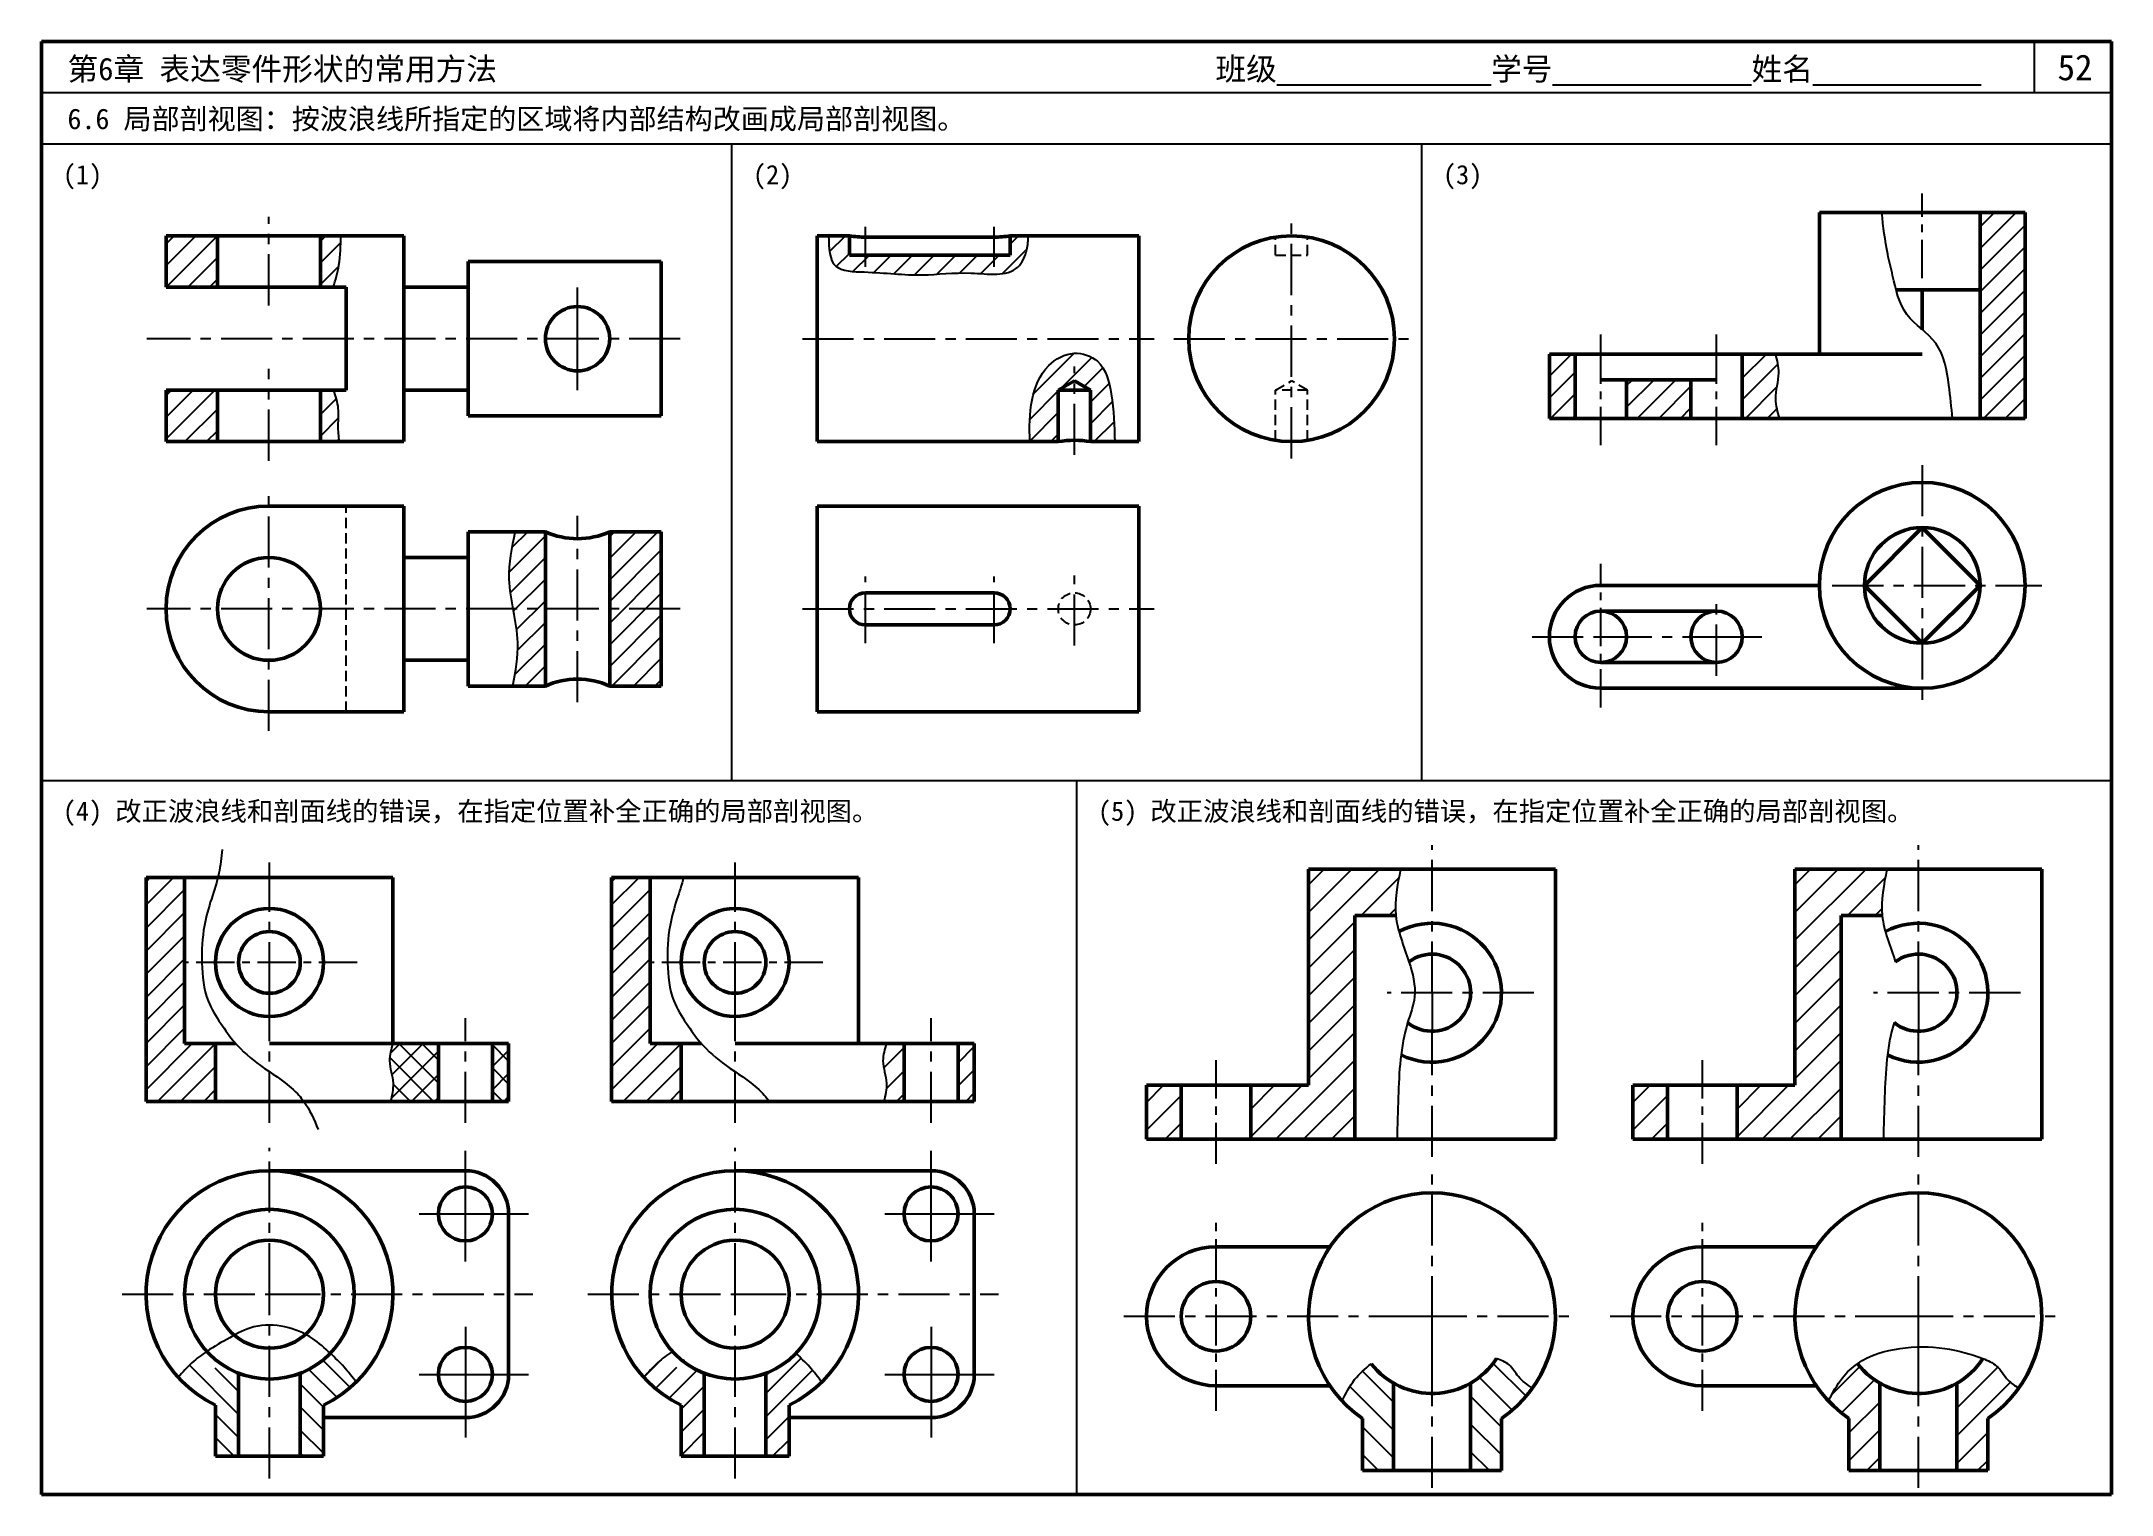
# Model space of a CAD drawing. Header units: millimetres. Extents: x 0 to 322, y 0 to 226.
import ezdxf

# ---------------------------------------------------------------- set-up
doc = ezdxf.new("R2010")
doc.units = ezdxf.units.MM
doc.header["$LTSCALE"] = 0.25
doc.linetypes.add('CENTER', pattern=[50.800000000000004, 31.75, -6.35, 6.35, -6.35])
doc.linetypes.add('HIDDEN', pattern=[9.524999999999999, 6.35, -3.175])
for name, color, linetype in [('点画线层', 7, 'CENTER'), ('答案', 1, 'Continuous'), ('细实线层', 7, 'Continuous'), ('虚线层', 7, 'HIDDEN')]:
    doc.layers.add(name, color=color, linetype=linetype)
doc.layers.add('粗实线层', color=7, linetype='Continuous', lineweight=50)
doc.styles.add('宋体', font='SimSun.ttf', dxfattribs={"height": 3.5})
pattern_1 = [(45, (0, 0), (-1.683798022700466, 1.683798022700466), [])]
pattern_2 = [(45, (0, 0), (-1.79605122421383, 1.796051224213831), [])]

msp = doc.modelspace()

# ---------------------------------------------------------------- hatches: boundary and pattern name
at = {"layer": '答案'}
h = msp.add_hatch(dxfattribs=at)
h.set_pattern_fill('ANSI31', color=256, scale=0.75)
h.set_pattern_definition(pattern_1)
h.paths.add_polyline_path([(308.5511434658189, 199.3772288258642), (301.5511434658189, 199.3772288258642), (301.5511434658189, 167.3772288258642), (308.5511434658189, 167.3772288258642)])
h = msp.add_hatch(dxfattribs=at)
h.set_pattern_fill('ANSI31', color=256, scale=0.75)
h.set_pattern_definition(pattern_1)
h.paths.add_polyline_path([(27.39001723801801, 195.7655039201219), (19.390017238018, 195.7655039201219), (19.390017238018, 187.7655039201219), (27.39001723801801, 187.7655039201219)])
edge = h.paths.add_edge_path()
edge.add_spline(control_points=[(45.39836968057671, 187.7655039201219), (45.73720635558226, 188.8997788489026), (46.51541014101529, 191.5048600234374), (46.54711882494217, 194.228027290374), (46.56502127298108, 195.7655039201219)], knot_values=[0, 0, 0, 0, 3.535205848363136, 8.119282168720707, 8.119282168720707, 8.119282168720707, 8.119282168720707], degree=3, periodic=0)
edge.add_line((46.56502127298108, 195.7655039201219), (43.390017238018, 195.7655039201219))
edge.add_line((43.390017238018, 195.7655039201219), (43.390017238018, 187.7655039201219))
edge.add_line((43.390017238018, 187.7655039201219), (45.39836968057669, 187.7655039201219))
h.paths.add_polyline_path([(27.390017238018, 171.7655039201219), (19.390017238018, 171.7655039201219), (19.390017238018, 163.7655039201219), (27.39001723801801, 163.7655039201219)])
edge = h.paths.add_edge_path()
edge.add_spline(control_points=[(46.2733586344707, 163.7655039201219), (46.19477099192386, 164.6039494892159), (46.0349615101119, 166.3089446714368), (46.31261562474793, 169.0352726153034), (45.71556781855472, 170.8182486529161), (45.39836968057671, 171.7655039201219)], knot_values=[0, 0, 0, 0, 2.526071417787373, 5.136814786828967, 8.09598547543468, 8.09598547543468, 8.09598547543468, 8.09598547543468], degree=3, periodic=0)
edge.add_line((45.39836968057671, 171.7655039201219), (43.390017238018, 171.7655039201219))
edge.add_line((43.390017238018, 171.7655039201219), (43.390017238018, 163.7655039201219))
edge.add_line((43.390017238018, 163.7655039201219), (46.2733586344707, 163.7655039201219))
h = msp.add_hatch(dxfattribs=at)
h.set_pattern_fill('ANSI31', color=256, scale=0.75)
h.set_pattern_definition(pattern_1)
edge = h.paths.add_edge_path()
edge.add_line((125.6720012898972, 195.7655039201219), (122.4397183809197, 195.7655039201219))
edge.add_spline(control_points=[(122.4397183809197, 195.7655039201219), (122.4876926379946, 193.8621113308393), (122.5801607356955, 190.1934126861935), (129.9132436448782, 190.210348255708), (136.5160792016141, 189.3166953049554), (144.2095569229217, 190.4205566922687), (151.4139131448563, 189.1049521374023), (153.3981888172254, 193.3344742517605), (153.4810803728627, 195.0599339316022), (153.5149761483726, 195.7655039201219)], knot_values=[0, 0, 0, 0, 4.851845927064078, 9.351702153763178, 18.40548882428798, 26.00944981389416, 33.31959379709531, 36.405479488765, 38.54032637521767, 38.54032637521767, 38.54032637521767, 38.54032637521767], degree=3, periodic=0)
edge.add_line((153.5149761483726, 195.7655039201219), (150.6720012898972, 195.7655039201219))
edge.add_line((150.6720012898972, 195.7655039201219), (150.6720012898973, 192.7655039201219))
edge.add_line((150.6720012898973, 192.7655039201219), (125.6720012898972, 192.7655039201219))
edge.add_line((125.6720012898972, 192.7655039201219), (125.6720012898972, 195.7655039201219))
h = msp.add_hatch(dxfattribs=at)
h.set_pattern_fill('ANSI31', color=256, scale=0.75)
h.set_pattern_definition(pattern_1)
edge = h.paths.add_edge_path()
edge.add_line((158.1720012898975, 171.7655039201219), (160.6720012898973, 173.2088795930958))
edge.add_line((160.6720012898973, 173.2088795930958), (163.1720012898975, 171.7655039201219))
edge.add_line((163.1720012898975, 171.7655039201219), (163.1720012898975, 163.7655039201219))
edge.add_line((163.1720012898975, 163.7655039201219), (166.9657093497087, 163.7655039201219))
edge.add_spline(control_points=[(166.9657093497087, 163.7655039201219), (166.8860087036563, 166.1886859694558), (166.7470832396189, 170.4125123413193), (165.2836805375985, 176.4103222976186), (160.3615990704503, 178.0988502010943), (155.8474964495425, 175.5820173854355), (153.6050804232902, 170.0916575087122), (153.6942876259599, 165.9408567693106), (153.741039362475, 163.7655039201219)], knot_values=[0, 0, 0, 0, 7.42467211050753, 12.94187775591233, 16.76627123433031, 21.16362206317704, 27.07401383919872, 33.58250624413147, 33.58250624413147, 33.58250624413147, 33.58250624413147], degree=3, periodic=0)
edge.add_line((153.741039362475, 163.7655039201219), (158.1720012898975, 163.7655039201219))
edge.add_line((158.1720012898975, 163.7655039201219), (158.1720012898975, 171.7655039201219))
h = msp.add_hatch(dxfattribs=at)
h.set_pattern_fill('ANSI31', color=256, scale=0.75)
h.set_pattern_definition(pattern_1)
h.paths.add_polyline_path([(238.5511434658189, 177.3772288258642), (234.5511434658189, 177.3772288258642), (234.5511434658189, 167.3772288258642), (238.5511434658189, 167.3772288258642)])
h.paths.add_polyline_path([(256.5511434658189, 173.3772288258642), (246.5511434658189, 173.3772288258642), (246.5511434658189, 167.3772288258642), (256.5511434658189, 167.3772288258642)])
edge = h.paths.add_edge_path()
edge.add_spline(control_points=[(270.3269097830747, 167.3772288258642), (270.0288220318906, 168.3712222040403), (269.3307699497472, 170.698923173021), (270.5060274871695, 174.0796044535429), (269.9464238136081, 176.4019382627021), (269.7114118701128, 177.3772288258642)], knot_values=[0, 0, 0, 0, 3.055864729545282, 7.156123419141025, 10.12480584145311, 10.12480584145311, 10.12480584145311, 10.12480584145311], degree=3, periodic=0)
edge.add_line((269.7114118701128, 177.3772288258642), (264.5511434658189, 177.3772288258642))
edge.add_line((264.5511434658189, 177.3772288258642), (264.5511434658189, 167.3772288258642))
edge.add_line((264.5511434658189, 167.3772288258642), (270.3269097830747, 167.3772288258642))
h = msp.add_hatch(dxfattribs=at)
h.set_pattern_fill('ANSI31', color=256, scale=0.75)
h.set_pattern_definition(pattern_1)
edge = h.paths.add_edge_path()
edge.add_line((78.39001723801795, 149.7454572609124), (73.70939764460958, 149.7454572609124))
edge.add_spline(control_points=[(73.70939764460957, 149.7454572609124), (73.21044255007583, 147.2933957617432), (72.39587804675962, 143.2903055457028), (73.09189940931546, 139.2942016059069), (73.37547813915471, 137.7454572609124)], knot_values=[12.08425178285563, 12.08425178285563, 12.08425178285563, 12.08425178285563, 19.49640014220214, 24.18488571360842, 24.18488571360842, 24.18488571360842, 24.18488571360842], degree=3, periodic=0)
edge.add_line((73.37547813915471, 137.7454572609124), (78.39001723801795, 137.7454572609124))
edge.add_line((78.39001723801795, 137.7454572609124), (78.39001723801795, 149.7454572609124))
edge = h.paths.add_edge_path()
edge.add_line((78.39001723801795, 137.7454572609124), (73.37547813915471, 137.7454572609124))
edge.add_spline(control_points=[(73.37547813915471, 137.7454572609124), (73.69287740758435, 136.0120045355812), (74.46388070523534, 132.0190027345079), (73.74440502335845, 128.0122541822015), (73.33736544018268, 125.7454572609124)], knot_values=[0, 0, 0, 0, 5.247649889859017, 12.08425178285563, 12.08425178285563, 12.08425178285563, 12.08425178285563], degree=3, periodic=0)
edge.add_line((73.33736544018268, 125.7454572609124), (78.39001723801795, 125.7454572609124))
edge.add_line((78.39001723801795, 125.7454572609124), (78.39001723801795, 137.7454572609124))
h.paths.add_polyline_path([(96.390017238018, 149.7454572609124), (88.39001723801793, 149.7454572609124), (88.39001723801796, 137.7454572609124), (96.390017238018, 137.7454572609124)])
h.paths.add_polyline_path([(96.390017238018, 137.7454572609124), (88.39001723801796, 137.7454572609124), (88.39001723801799, 125.7454572609124), (96.390017238018, 125.7454572609124)])
h = msp.add_hatch(dxfattribs=at)
h.set_pattern_fill('ANSI31', color=256, scale=0.8)
h.set_pattern_definition(pattern_2)
edge = h.paths.add_edge_path()
edge.add_line((134.1757972313813, 70.15631712545485), (131.4213531834071, 70.15631712545485))
edge.add_spline(control_points=[(131.4213531834071, 70.15631712545485), (131.1573114721266, 69.2635916379599), (130.5500268518196, 67.21036127491338), (131.7684298113957, 64.20080778811149), (131.2692381094355, 62.09257613569729), (131.0475486531259, 61.15631712545485)], knot_values=[0, 0, 0, 0, 2.731669791802672, 6.282723454087478, 9.119569526712128, 9.119569526712128, 9.119569526712128, 9.119569526712128], degree=3, periodic=0)
edge.add_line((131.0475486531259, 61.15631712545485), (134.1757972313813, 61.15631712545485))
edge.add_line((134.1757972313813, 61.15631712545485), (134.1757972313813, 70.15631712545485))
h.paths.add_polyline_path([(145.0957972313813, 70.15631712545485), (142.5757972313813, 70.15631712545485), (142.5757972313813, 61.15631712545485), (145.0957972313813, 61.15631712545485)])
h = msp.add_hatch(dxfattribs=at)
h.set_pattern_fill('ANSI31', color=256, scale=0.8)
h.set_pattern_definition(pattern_2)
edge = h.paths.add_edge_path()
edge.add_arc((107.8957972313813, 31.16842226474803), 13.2, 222.3655227018566, 248.67631373650198, ccw=False)
edge.add_spline(control_points=[(98.14283251683769, 22.27349790998963), (97.33714680687838, 21.73230960056518), (95.7258326178129, 20.5155001065104), (94.3943981963834, 19.00982683272338), (93.70736051860307, 18.23287961484396)], knot_values=[22.81974655820273, 22.81974655820294, 22.81974655820294, 22.81974655820294, 25.24666627541352, 27.83417979577893, 27.83417979577893, 27.83417979577893, 27.83417979577893], degree=3, periodic=0)
edge.add_arc((107.8957972313813, 31.16842226474804), 19.19999999999999, 222.355308697208, 244.05552022763)
edge.add_line((99.49579723138126, 13.90342878082226), (99.49579723138126, 5.96842226474805))
edge.add_line((99.49579723138126, 5.968422264748051), (103.0957972313813, 5.968422264748051))
edge.add_line((103.0957972313813, 5.968422264748051), (103.0957972313813, 18.87208134559653))
edge = h.paths.add_edge_path()
edge.add_spline(control_points=[(121.3777048684227, 17.4980833345575), (120.7701918865555, 18.2946191761501), (119.5513442514934, 19.89270161347232), (118.101428684705, 21.28157618212535), (117.3643869066444, 21.97136786882861)], knot_values=[0, 0, 0, 0, 2.499822010577739, 5.015369607911606, 5.015369607911606, 5.015369607911606, 5.01536960791161], degree=3, periodic=0)
edge.add_arc((107.8957972313813, 31.16842226474804), 13.2, 291.32368626349785, 315.83344180899326, ccw=False)
edge.add_line((112.6957972313812, 18.87208134559652), (112.6957972313812, 5.96842226474805))
edge.add_line((112.6957972313812, 5.96842226474805), (116.2957972313812, 5.968422264748051))
edge.add_line((116.2957972313813, 5.968422264748051), (116.2957972313813, 13.90342878082225))
edge.add_arc((107.8957972313813, 31.16842226474804), 19.2, 295.94447977237, 314.6023848529876)
h = msp.add_hatch(dxfattribs=at)
h.set_pattern_fill('ANSI31', color=256, scale=0.96, style=0)
h.set_pattern_definition([(45, (0, 0), (-2.155261469056597, 2.155261469056597), [])])
edge = h.paths.add_edge_path()
edge.add_arc((291.9493472781056, 27.73010825184851), 12, 217.8841731326036, 240, ccw=False)
edge.add_spline(control_points=[(282.4783024063889, 20.36130176518269), (281.5595827202922, 19.58300634593294), (279.6535819616598, 17.9683335768832), (278.5473202727288, 15.72588257455555), (277.9742925749136, 14.56432509843181)], knot_values=[0, 0, 0, 0, 2.976852997981804, 6.175859904120635, 6.175859904120635, 6.175859904120635, 6.175859904120635], degree=3, periodic=0)
edge.add_arc((291.9493472781056, 27.7301082518485), 19.19999999999999, 223.2920899406122, 235.7711336721874)
edge.add_line((281.1493472781056, 11.85560038546097), (281.1493472781056, 3.730108251848515))
edge.add_line((281.1493472781056, 3.730108251848514), (285.9493472781056, 3.730108251848514))
edge.add_line((285.9493472781056, 3.730108251848514), (285.9493472781056, 17.33780340643525))
edge = h.paths.add_edge_path()
edge.add_spline(control_points=[(307.5631802129158, 16.55655818556085), (306.7800920822877, 17.09248410263252), (305.3512958606572, 18.07031647607398), (304.1499180187849, 20.35058319680919), (302.6951373078801, 20.89483184666655), (301.9900392276021, 21.15861639875185)], knot_values=[0, 0, 0, 0, 2.348797682755729, 4.285537123138753, 6.107096281140354, 6.107096281140354, 6.107096281140354, 6.107096281140354], degree=3, periodic=0)
edge.add_arc((291.9493472781056, 27.73010825184851), 12, 300, 326.7958163629424, ccw=False)
edge.add_line((297.9493472781056, 17.33780340643525), (297.9493472781056, 3.730108251848515))
edge.add_line((297.9493472781056, 3.730108251848518), (302.7493472781056, 3.730108251848518))
edge.add_line((302.7493472781056, 3.730108251848518), (302.7493472781056, 11.85560038546098))
edge.add_arc((291.9493472781056, 27.7301082518485), 19.19999999999999, 304.2288663278126, 324.4117836561711)
at = {"layer": '细实线层'}
h = msp.add_hatch(dxfattribs=at)
h.set_pattern_fill('ANSI31', color=256, scale=0.96, style=0)
h.set_pattern_definition([(45, (-53.82850128230431, -13.85950420270081), (-2.155261469056597, 2.155261469056596), [])])
edge = h.paths.add_edge_path()
edge.add_line((204.2990603945151, 90.05524542684223), (210.6741743303409, 90.05524542684223))
edge.add_spline(control_points=[(210.6741743303405, 90.0552454268465), (210.4409410543682, 92.40009962890322), (210.9207079582633, 94.82767252787268), (211.4004748621584, 97.2552454268422)], knot_values=[0, 3.670841408620618e-12, 3.670841408620618e-12, 3.670841408620618e-12, 6.030450074328699, 6.030450074328699, 6.030450074328699, 6.030450074328699], degree=3, periodic=0)
edge.add_line((211.4004748621584, 97.25524542684222), (197.0990603945151, 97.25524542684222))
edge.add_line((197.0990603945151, 97.25524542684222), (197.0990603945151, 78.05524542684223))
edge.add_line((197.0990603945151, 78.05524542684223), (204.2990603945151, 78.05524542684223))
edge.add_line((204.2990603945151, 78.05524542684223), (204.2990603945151, 90.05524542684223))
h.paths.add_polyline_path([(204.2990603945151, 78.05524542684223), (197.0990603945151, 78.05524542684223), (197.0990603945151, 63.6552454268422), (188.0990603945151, 63.6552454268422), (188.0990603945151, 55.25524542684222), (204.2990603945151, 55.25524542684222)])
h.paths.add_polyline_path([(177.2990603945151, 63.6552454268422), (171.8990603945151, 63.6552454268422), (171.8990603945151, 55.25524542684224), (177.2990603945151, 55.25524542684222)])
h = msp.add_hatch(dxfattribs=at)
h.set_pattern_fill('ANSI31', color=256, scale=0.96, style=0)
h.set_pattern_definition([(45, (21.82178560128619, -13.85950420270081), (-2.155261469056597, 2.155261469056596), [])])
edge = h.paths.add_edge_path()
edge.add_line((279.9493472781056, 90.05524542684223), (286.3244612139314, 90.05524542684223))
edge.add_spline(control_points=[(286.324461213931, 90.0552454268465), (286.0912279379587, 92.40009962890322), (286.5709948418538, 94.82767252787268), (287.0507617457489, 97.2552454268422)], knot_values=[0, 3.670841408620618e-12, 3.670841408620618e-12, 3.670841408620618e-12, 6.030450074328699, 6.030450074328699, 6.030450074328699, 6.030450074328699], degree=3, periodic=0)
edge.add_line((287.0507617457489, 97.25524542684222), (272.7493472781056, 97.25524542684222))
edge.add_line((272.7493472781056, 97.25524542684222), (272.7493472781056, 78.05524542684223))
edge.add_line((272.7493472781056, 78.05524542684223), (279.9493472781056, 78.05524542684223))
edge.add_line((279.9493472781056, 78.05524542684223), (279.9493472781056, 90.05524542684223))
h.paths.add_polyline_path([(279.9493472781056, 78.05524542684223), (272.7493472781056, 78.05524542684223), (272.7493472781056, 63.6552454268422), (263.7493472781056, 63.6552454268422), (263.7493472781056, 55.25524542684222), (279.9493472781056, 55.25524542684222)])
h.paths.add_polyline_path([(252.9493472781056, 63.6552454268422), (247.5493472781056, 63.6552454268422), (247.5493472781056, 55.25524542684224), (252.9493472781056, 55.25524542684222)])
h = msp.add_hatch(dxfattribs=at)
h.set_pattern_fill('ANSI31', color=256, scale=0.8, style=0)
h.set_pattern_definition([(45, (3.602962047643928, 0), (-1.79605122421383, 1.796051224213831), [])])
h.paths.add_polyline_path([(22.27216202355583, 95.95631712545482), (16.27216202355583, 95.95631712545482), (16.27216202355583, 61.15631712545483), (27.07216202355582, 61.15631712545483), (27.07216202355582, 70.15631712545482), (22.27216202355583, 70.15631712545482)])
h = msp.add_hatch(dxfattribs=at)
h.set_pattern_fill('ANSI31', color=256, scale=0.8, style=0)
h.set_pattern_definition([(45, (76.02659725546937, 0), (-1.79605122421383, 1.796051224213831), [])])
h.paths.add_polyline_path([(94.69579723138128, 95.95631712545482), (88.69579723138128, 95.95631712545482), (88.69579723138126, 61.15631712545483), (99.49579723138126, 61.15631712545483), (99.49579723138126, 70.15631712545482), (94.69579723138126, 70.15631712545482)])
h = msp.add_hatch(dxfattribs=at)
h.set_pattern_fill('ANSI37', color=256, scale=0.8, style=0)
h.set_pattern_definition([(45, (0, 0), (-1.79605122421383, 1.796051224213831), []), (135, (0, 0), (-1.796051224213831, -1.79605122421383), [])])
edge = h.paths.add_edge_path()
edge.add_line((61.75216202355583, 70.15631712545482), (54.67216202355583, 70.15631712545482))
edge.add_spline(control_points=[(54.67216202355582, 70.15631712545482), (54.40812031227537, 69.26359163795988), (53.80083569196831, 67.21036127491334), (55.01923865154446, 64.20080778811149), (54.52004694958428, 62.09257613569726), (54.29835749327464, 61.15631712545483)], knot_values=[0, 0, 0, 0, 2.276391493168904, 5.235602878406246, 7.599641272260111, 7.599641272260111, 7.599641272260111, 7.599641272260111], degree=3, periodic=0)
edge.add_line((54.29835749327464, 61.15631712545483), (61.75216202355582, 61.15631712545483))
edge.add_line((61.75216202355583, 61.15631712545483), (61.75216202355583, 70.15631712545482))
h.paths.add_polyline_path([(72.67216202355583, 70.15631712545482), (70.15216202355582, 70.15631712545482), (70.15216202355582, 61.15631712545483), (72.67216202355583, 61.15631712545483)])
h = msp.add_hatch(dxfattribs=at)
h.set_pattern_fill('ANSI31', color=256, scale=0.8, angle=90, style=0)
h.set_pattern_definition([(135, (3.602962047643928, 0), (-1.796051224213831, -1.79605122421383), [])])
edge = h.paths.add_edge_path()
edge.add_arc((35.47216202355583, 31.16842226474803), 13.2, 222.3655227018566, 248.67631373650198, ccw=False)
edge.add_spline(control_points=[(25.71919730901224, 22.27349790998963), (24.91351159905294, 21.73230960056518), (23.30219740998745, 20.5155001065104), (21.97076298855796, 19.00982683272338), (21.28372531077762, 18.23287961484396)], knot_values=[22.81974655820273, 22.81974655820294, 22.81974655820294, 22.81974655820294, 25.24666627541352, 27.83417979577893, 27.83417979577893, 27.83417979577893, 27.83417979577893], degree=3, periodic=0)
edge.add_arc((35.47216202355582, 31.16842226474804), 19.19999999999999, 222.355308697208, 244.05552022763)
edge.add_line((27.07216202355582, 13.90342878082226), (27.07216202355582, 5.96842226474805))
edge.add_line((27.07216202355582, 5.968422264748051), (30.67216202355582, 5.968422264748051))
edge.add_line((30.67216202355582, 5.968422264748051), (30.67216202355582, 18.87208134559653))
edge = h.paths.add_edge_path()
edge.add_spline(control_points=[(48.95406966059728, 17.4980833345575), (48.34655667873002, 18.2946191761501), (47.12770904366796, 19.89270161347232), (45.67779347687952, 21.28157618212535), (44.94075169881892, 21.97136786882861)], knot_values=[0, 0, 0, 0, 2.499822010577739, 5.015369607911606, 5.015369607911606, 5.015369607911606, 5.01536960791161], degree=3, periodic=0)
edge.add_arc((35.47216202355582, 31.16842226474804), 13.2, 291.32368626349785, 315.83344180899326, ccw=False)
edge.add_line((40.27216202355581, 18.87208134559652), (40.27216202355581, 5.96842226474805))
edge.add_line((40.27216202355581, 5.96842226474805), (43.87216202355582, 5.968422264748051))
edge.add_line((43.87216202355582, 5.968422264748051), (43.87216202355582, 13.90342878082225))
edge.add_arc((35.47216202355583, 31.16842226474804), 19.2, 295.94447977237, 314.6023848529876)
h = msp.add_hatch(dxfattribs=at)
h.set_pattern_fill('ANSI31', color=256, scale=0.96, angle=90, style=0)
h.set_pattern_definition([(135, (-53.82850128230431, -10.33107218357367), (-2.155261469056597, -2.155261469056596), [])])
edge = h.paths.add_edge_path()
edge.add_arc((216.2990603945151, 27.73010825184851), 12, 217.8841731326036, 240, ccw=False)
edge.add_spline(control_points=[(206.8280155227984, 20.36130176518269), (205.9092958367017, 19.58300634593294), (204.0032950780693, 17.9683335768832), (202.8970333891383, 15.72588257455555), (202.3240056913231, 14.56432509843181)], knot_values=[0, 0, 0, 0, 2.976852997981804, 6.175859904120635, 6.175859904120635, 6.175859904120635, 6.175859904120635], degree=3, periodic=0)
edge.add_arc((216.2990603945151, 27.7301082518485), 19.19999999999999, 223.2920899406122, 235.7711336721874)
edge.add_line((205.4990603945151, 11.85560038546097), (205.4990603945151, 3.730108251848515))
edge.add_line((205.4990603945151, 3.730108251848514), (210.2990603945151, 3.730108251848514))
edge.add_line((210.2990603945151, 3.730108251848514), (210.2990603945151, 17.33780340643525))
edge = h.paths.add_edge_path()
edge.add_spline(control_points=[(231.9128933293253, 16.55655818556085), (231.1298051986972, 17.09248410263252), (229.7010089770667, 18.07031647607398), (228.4996311351944, 20.35058319680919), (227.0448504242896, 20.89483184666655), (226.3397523440116, 21.15861639875185)], knot_values=[0, 0, 0, 0, 2.348797682755729, 4.285537123138753, 6.107096281140354, 6.107096281140354, 6.107096281140354, 6.107096281140354], degree=3, periodic=0)
edge.add_arc((216.2990603945151, 27.73010825184851), 12, 300, 326.7958163629424, ccw=False)
edge.add_line((222.2990603945151, 17.33780340643525), (222.2990603945151, 3.730108251848515))
edge.add_line((222.2990603945151, 3.730108251848518), (227.0990603945151, 3.730108251848518))
edge.add_line((227.0990603945151, 3.730108251848518), (227.0990603945151, 11.85560038546098))
edge.add_arc((216.2990603945151, 27.7301082518485), 19.19999999999999, 304.2288663278126, 324.4117836561711)

# ---------------------------------------------------------------- linework, layer by layer
at = {"lineweight": 50}
for p, q in [((322, 226), (0, 226)), ((0, 226), (0, 0)), ((322, 0), (322, 226)), ((0, 0), (322, 0))]:
    msp.add_line(p, q, dxfattribs=at)
for p, q in [((310, 218), (310, 226)), ((322, 218), (0, 218)), ((322, 210), (0, 210)), ((107.3333333333333, 210), (107.3333333333333, 111)), ((214.6666666666667, 210), (214.6666666666667, 111)), ((322, 111), (0, 111))]:
    msp.add_line(p, q)
at = {"layer": '点画线层', "ltscale": 0.75}
for p, q in [((292.5511434658189, 189.1716370385482), (292.5511434658189, 202.3397268303094)), ((242.5511434658189, 163.2012375497603), (242.5511434658189, 177.8324482522363)), ((260.5511434658189, 163.2012375497603), (260.5511434658189, 177.8324482522363)), ((242.5511434658189, 122.4167367793532), (242.5511434658189, 144.7293331936899)), ((49.09794121965153, 82.75631712545486), (21.99027749607978, 82.75631712545486)), ((121.521576427477, 82.75631712545486), (94.41391270390523, 82.75631712545486))]:
    msp.add_line(p, q, dxfattribs=at)
at = {"layer": '点画线层'}
for p, q in [((35.390017238018, 184.9532570431484), (35.390017238018, 198.7067102089194)), ((128.1720012898973, 190.9322248476871), (128.1720012898973, 197.1436385534662)), ((148.1720012898973, 190.9322248476871), (148.1720012898973, 197.1436385534662)), ((194.4502332971433, 161.1579509966392), (194.4502332971433, 198.3131862622957)), ((83.390017238018, 179.7655039201219), (83.390017238018, 187.741119128221)), ((242.5511434658189, 177.8324482522363), (242.5511434658189, 180.3929105107073)), ((260.5511434658189, 177.8324482522363), (260.5511434658189, 180.3929105107073)), ((99.37966336852571, 179.7655039201219), (16.41634261766843, 179.7655039201219)), ((83.390017238018, 171.7573756561549), (83.390017238018, 179.7655039201219)), ((118.3939993202775, 179.7655039201219), (173.1018090816551, 179.7655039201219)), ((176.1411316731035, 179.7655039201219), (213.1493566870026, 179.7655039201219)), ((35.390017238018, 160.7917845754566), (35.390017238018, 175.1028105837335)), ((160.6720012898973, 161.6821125013864), (160.6720012898973, 175.4601574487511)), ((292.5511434658189, 160.0921051491874), (292.5511434658189, 122.5996268267205)), ((35.390017238018, 118.787994444181), (35.390017238018, 156.7029200776437)), ((83.390017238018, 123.248573993043), (83.390017238018, 152.2423405287818)), ((128.1720012898973, 132.3983698816356), (128.1720012898973, 142.7589643767352)), ((148.1720012898973, 132.3983698816356), (148.1720012898973, 142.7589643767352)), ((160.6720012898973, 132.0411078557871), (160.6720012898973, 142.9375951237527)), ((260.5511434658189, 127.3547701853755), (260.5511434658189, 139.6084097403001)), ((278.5617599040628, 141.4068293370764), (311.14404350605, 141.4068293370764)), ((99.37966336852571, 137.7454572609124), (16.41634261766842, 137.7454572609124)), ((118.3939993202775, 137.7454572609124), (173.1018090816551, 137.7454572609124)), ((231.88489308033, 133.4068293370764), (242.5511434658189, 133.4068293370764)), ((242.5511434658189, 133.4068293370764), (260.5511434658189, 133.4068293370764)), ((260.5511434658189, 133.4068293370764), (267.5789675270026, 133.4068293370764)), ((216.2990603945151, 78.05524542684225), (216.2990603945151, 101.0059231043916)), ((291.9493472781056, 78.05524542684225), (291.9493472781056, 101.0059231043916)), ((35.47216202355582, 77.95631712545485), (35.47216202355582, 98.2986728988815)), ((107.8957972313813, 77.95631712545485), (107.8957972313813, 98.2986728988815)), ((35.47216202355582, 74.35631712545485), (35.47216202355582, 77.95631712545485)), ((107.8957972313813, 74.35631712545485), (107.8957972313813, 77.95631712545485)), ((232.1565793687568, 78.05524542684223), (209.3230950829106, 78.05524542684225)), ((216.2990603945151, 78.05524542684225), (216.2990603945151, 72.05524542684223)), ((307.8068662523473, 78.05524542684223), (284.9733819665012, 78.05524542684225)), ((291.9493472781056, 78.05524542684225), (291.9493472781056, 72.05524542684223)), ((35.47216202355582, 57.8127829288463), (35.47216202355582, 74.35631712545485)), ((65.95216202355581, 57.81278292884632), (65.95216202355581, 74.10939091421783)), ((107.8957972313813, 57.8127829288463), (107.8957972313813, 74.35631712545485)), ((138.3757972313813, 57.81278292884632), (138.3757972313813, 74.10939091421783)), ((216.2990603945151, 52.50608812766274), (216.2990603945151, 72.05524542684223)), ((291.9493472781056, 52.50608812766274), (291.9493472781056, 72.05524542684223)), ((35.47216202355582, 31.16842226474805), (35.47216202355582, 53.9107780381747)), ((107.8957972313813, 31.16842226474805), (107.8957972313813, 53.9107780381747)), ((216.2990603945151, 26.01867653988182), (216.2990603945152, 49.79934507599404)), ((291.9493472781056, 26.01867653988182), (291.9493472781056, 49.79934507599404)), ((12.57151279188408, 31.16842226474805), (35.47216202355582, 31.16842226474805)), ((35.47216202355582, 2.49612858928481), (35.47216202355582, 31.16842226474805)), ((35.47216202355582, 31.16842226474805), (76.43533151944045, 31.16842226474805)), ((84.99514799970953, 31.16842226474805), (107.8957972313813, 31.16842226474805)), ((107.8957972313813, 2.49612858928481), (107.8957972313813, 31.16842226474805)), ((107.8957972313813, 31.16842226474805), (148.8589667272659, 31.16842226474805)), ((168.3739841640351, 27.73010825184852), (213.7736899832038, 27.73010825184852)), ((213.7736899832038, 27.73010825184852), (239.0753350688712, 27.73010825184852)), ((216.2990603945151, 20.60519084392712), (216.2990603945151, 26.01867653988182)), ((244.0242710476255, 27.73010825184852), (289.4239768667942, 27.73010825184852)), ((289.4239768667942, 27.73010825184852), (314.7256219524617, 27.73010825184852)), ((291.9493472781056, 20.60519084392712), (291.9493472781056, 26.01867653988182)), ((216.2990603945151, 1.052806928327811), (216.2990603945151, 20.60519084392712)), ((291.9493472781056, 1.052806928327811), (291.9493472781056, 20.60519084392712))]:
    msp.add_line(p, q, dxfattribs=at)
at = {"layer": '点画线层', "ltscale": 0.8}
for p, q in [((182.6990603945151, 51.46244278025032), (182.6990603945151, 67.55235439913011)), ((258.3493472781056, 51.46244278025032), (258.3493472781056, 67.55235439913011)), ((182.6990603945151, 13.03299927956064), (182.6990603945151, 42.4272172241364)), ((258.3493472781056, 13.03299927956064), (258.3493472781056, 42.4272172241364))]:
    msp.add_line(p, q, dxfattribs=at)
at = {"layer": '答案', "lineweight": 50}
for p, q in [((301.5511434658189, 167.3772288258642), (301.5511434658189, 199.3772288258642)), ((27.39001723801801, 187.7655039201219), (27.39001723801801, 195.7655039201219)), ((43.39001723801801, 187.7655039201219), (43.390017238018, 195.7655039201219)), ((125.6720012898972, 195.7655039201219), (125.6720012898972, 192.7655039201219)), ((150.6720012898973, 192.7655039201219), (150.6720012898972, 195.7655039201219)), ((125.6720012898972, 192.7655039201219), (150.6720012898973, 192.7655039201219)), ((301.5511434658189, 187.3772288258642), (288.4852218045382, 187.3772288258642)), ((292.5511434658189, 187.3772288258642), (292.5511434658189, 181.1669450985278)), ((238.5511434658189, 167.3772288258642), (238.5511434658189, 177.3772288258642)), ((264.5511434658189, 167.3772288258642), (264.5511434658189, 177.3772288258642)), ((27.39001723801801, 163.7655039201219), (27.390017238018, 171.7655039201219)), ((43.390017238018, 163.7655039201219), (43.390017238018, 171.7655039201219)), ((158.1720012898975, 171.7655039201219), (160.6720012898973, 173.2088795930958)), ((158.1720012898975, 163.7655039201219), (158.1720012898975, 171.7655039201219)), ((158.1720012898975, 171.7655039201219), (163.1720012898975, 171.7655039201219)), ((160.6720012898973, 173.2088795930958), (163.1720012898975, 171.7655039201219)), ((163.1720012898975, 171.7655039201219), (163.1720012898975, 163.7655039201219)), ((242.5511434658189, 173.3772288258642), (260.5511434658189, 173.3772288258642)), ((246.5511434658189, 167.3772288258642), (246.5511434658189, 173.3772288258642)), ((256.5511434658189, 167.3772288258642), (256.5511434658189, 173.3772288258642)), ((78.39001723801795, 125.7454572609124), (78.39001723801795, 149.7454572609124)), ((88.39001723801799, 125.7454572609124), (88.39001723801793, 149.7454572609124)), ((127.0957972313813, 70.15631712545485), (107.8957972313813, 70.15631712545485))]:
    msp.add_line(p, q, dxfattribs=at)
at = {"layer": '答案'}
for points, knots in [([(99.87607102484306, 95.95631712545492), (99.59293053652306, 94.83216134639112), (98.74790386871456, 92.3871695900617), (97.49624186271815, 88.010451564733), (97.24382835381132, 82.65185730885524), (97.78787002395973, 77.25258254957673), (100.231963645661, 73.36167399263726), (102.7155285916405, 69.7857571220427), (106.6213339282754, 66.39945622172448), (110.7528329634559, 64.0273386651304), (112.743708233971, 61.83065123073852), (113.2289112988538, 61.15631712545483)], [4.429574637445232, 4.429574637445232, 4.429574637445232, 4.429574637445232, 7.917123249318497, 12.15832129870358, 18.03219869020146, 23.97402448297522, 27.99757662961728, 31.63259760358104, 37.02973768048989, 43.32437077877027, 45.82133477920313, 45.82133477920318, 45.82133477920318, 45.82133477920318]), ([(98.1428325168378, 22.2734979099897), (97.33714680687844, 21.73230960056524), (95.72583261781291, 20.51550010651043), (94.39439819638339, 19.00982683272338), (93.70736051860307, 18.23287961484396)], [27.38369586984328, 27.38369586984341, 27.38369586984341, 27.38369586984341, 30.29599953049623, 33.40101575493473, 33.40101575493473, 33.40101575493473, 33.40101575493473]), ([(121.3777048684227, 17.4980833345575), (120.7701918865555, 18.2946191761501), (119.5513442514934, 19.89270161347233), (118.101428684705, 21.28157618212537), (117.3643869066444, 21.97136786882862)], [0, 0, 0, 0, 2.99978641269329, 6.018443529493931, 6.018443529493931, 6.018443529493931, 6.018443529493933])]:
    msp.add_open_spline(points, degree=3, knots=knots, dxfattribs=at)
for points in [[(131.4213531834071, 70.15631712545485), (130.9027119816879, 67.47433443436108), (131.4458476305271, 63.96506303143621), (131.0475486531259, 61.15631712545485)], [(277.9742925749136, 14.56432509843186), (280.1445893947601, 18.16682444309002), (282.4783024063889, 20.36130176518272), (289.0960119446258, 22.72796178340627), (296.0428378196118, 22.72796178340627), (301.990039227602, 21.15861639875185), (304.1189458024903, 19.99456826050195), (305.9039189403196, 17.81473661455153), (307.5631802129158, 16.55655818556085)]]:
    msp.add_spline(points, degree=3, dxfattribs=at)
at = {"layer": '粗实线层'}
for p, q in [((308.5511434658189, 199.3772288258642), (276.5511434658189, 199.3772288258642)), ((276.5511434658189, 177.3772288258642), (276.5511434658189, 199.3772288258642)), ((308.5511434658189, 167.3772288258642), (308.5511434658189, 199.3772288258642)), ((56.390017238018, 195.7655039201219), (19.390017238018, 195.7655039201219)), ((19.390017238018, 187.7655039201219), (19.390017238018, 195.7655039201219)), ((56.390017238018, 163.7655039201219), (56.390017238018, 195.7655039201219)), ((120.6720012898973, 163.7655039201219), (120.6720012898973, 195.7655039201219)), ((120.6720012898973, 195.7655039201219), (125.6720012898973, 195.7655039201219)), ((148.1720012898973, 195.568984549401), (128.1720012898973, 195.568984549401)), ((150.6720012898972, 195.7655039201219), (170.6720012898973, 195.7655039201219)), ((170.6720012898973, 163.7655039201219), (170.6720012898973, 195.7655039201219)), ((66.390017238018, 167.7655039201219), (66.390017238018, 191.7655039201219)), ((96.390017238018, 191.7655039201219), (66.390017238018, 191.7655039201219)), ((96.390017238018, 167.7655039201219), (96.390017238018, 191.7655039201219)), ((47.390017238018, 187.7655039201219), (19.390017238018, 187.7655039201219)), ((47.390017238018, 171.7655039201219), (47.390017238018, 187.7655039201219)), ((66.390017238018, 187.7655039201219), (56.390017238018, 187.7655039201219)), ((234.5511434658189, 167.3772288258642), (234.5511434658189, 177.3772288258642)), ((292.5511434658189, 177.3772288258642), (234.5511434658189, 177.3772288258642)), ((47.390017238018, 171.7655039201219), (19.390017238018, 171.7655039201219)), ((19.390017238018, 163.7655039201219), (19.390017238018, 171.7655039201219)), ((66.390017238018, 171.7655039201219), (56.390017238018, 171.7655039201219)), ((96.390017238018, 167.7655039201219), (66.390017238018, 167.7655039201219)), ((308.5511434658189, 167.3772288258642), (234.5511434658189, 167.3772288258642)), ((56.390017238018, 163.7655039201219), (19.390017238018, 163.7655039201219)), ((120.6720012898973, 163.7655039201219), (158.1720012898975, 163.7655039201219)), ((163.1720012898975, 163.7655039201219), (170.6720012898973, 163.7655039201219)), ((35.390017238018, 153.7454572609124), (56.390017238018, 153.7454572609124)), ((56.390017238018, 121.7454572609124), (56.390017238018, 153.7454572609124)), ((120.6720012898973, 121.7454572609124), (120.6720012898973, 153.7454572609124)), ((120.6720012898973, 153.7454572609124), (170.6720012898973, 153.7454572609124)), ((170.6720012898973, 121.7454572609124), (170.6720012898973, 153.7454572609124)), ((66.390017238018, 125.7454572609124), (66.390017238018, 149.7454572609124)), ((78.39001723801798, 149.7454572609124), (66.390017238018, 149.7454572609124)), ((96.390017238018, 149.7454572609124), (88.39001723801799, 149.7454572609124)), ((96.390017238018, 125.7454572609124), (96.390017238018, 149.7454572609124)), ((283.5511434658189, 141.4068293370764), (292.5511434658189, 150.4068293370764)), ((292.5511434658189, 150.4068293370764), (301.5511434658189, 141.4068293370764)), ((66.390017238018, 145.7454572609124), (56.390017238018, 145.7454572609124)), ((128.1720012898973, 140.2454572609124), (148.1720012898973, 140.2454572609124)), ((276.5511434658189, 141.4068293370764), (242.5511434658189, 141.4068293370764)), ((292.5511434658189, 132.4068293370764), (283.5511434658189, 141.4068293370764)), ((301.5511434658189, 141.4068293370764), (292.5511434658189, 132.4068293370764)), ((128.1720012898973, 135.2454572609124), (148.1720012898973, 135.2454572609124)), ((242.5511434658189, 137.4068293370764), (260.5511434658189, 137.4068293370764)), ((66.390017238018, 129.7454572609124), (56.390017238018, 129.7454572609124)), ((242.5511434658189, 129.4068293370764), (260.5511434658189, 129.4068293370764)), ((78.39001723801798, 125.7454572609124), (66.390017238018, 125.7454572609124)), ((96.390017238018, 125.7454572609124), (88.39001723801799, 125.7454572609124)), ((292.5511434658189, 125.4068293370764), (242.5511434658189, 125.4068293370764)), ((35.390017238018, 121.7454572609124), (56.390017238018, 121.7454572609124)), ((120.6720012898973, 121.7454572609124), (170.6720012898973, 121.7454572609124)), ((235.4990603945151, 97.25524542684224), (197.0990603945151, 97.25524542684225)), ((197.0990603945151, 63.65524542684223), (197.0990603945151, 97.25524542684224)), ((235.4990603945151, 55.25524542684224), (235.4990603945151, 97.25524542684224)), ((311.1493472781056, 97.25524542684224), (272.7493472781056, 97.25524542684225)), ((272.7493472781056, 63.65524542684223), (272.7493472781056, 97.25524542684224)), ((311.1493472781056, 55.25524542684224), (311.1493472781056, 97.25524542684224)), ((16.27216202355583, 61.15631712545485), (16.27216202355583, 95.95631712545485)), ((54.67216202355582, 95.95631712545485), (16.27216202355583, 95.95631712545485)), ((22.27216202355583, 70.15631712545485), (22.27216202355583, 95.95631712545485)), ((54.67216202355582, 70.15631712545485), (54.67216202355582, 95.95631712545485)), ((88.69579723138128, 61.15631712545485), (88.69579723138128, 95.95631712545485)), ((127.0957972313813, 95.95631712545485), (88.69579723138128, 95.95631712545485)), ((94.69579723138126, 70.15631712545485), (94.69579723138128, 95.95631712545485)), ((127.0957972313813, 70.15631712545485), (127.0957972313813, 95.95631712545485)), ((204.2990603945151, 55.25524542684224), (204.2990603945151, 90.05524542684225)), ((210.6741743303037, 90.05524542684225), (204.2990603945151, 90.05524542684225)), ((286.3244612138942, 90.05524542684225), (279.9493472781056, 90.05524542684225)), ((279.9493472781056, 55.25524542684224), (279.9493472781056, 90.05524542684225)), ((30.21576868346158, 70.15631712545485), (22.27216202355583, 70.15631712545485)), ((27.07216202355582, 61.15631712545485), (27.07216202355582, 70.15631712545485)), ((35.47216202355582, 70.15631712545485), (72.67216202355583, 70.15631712545485)), ((61.75216202355583, 61.15631712545485), (61.75216202355583, 70.15631712545485)), ((70.15216202355582, 61.15631712545485), (70.15216202355582, 70.15631712545485)), ((72.67216202355583, 61.15631712545485), (72.67216202355583, 70.15631712545485)), ((102.639403891287, 70.15631712545485), (94.69579723138126, 70.15631712545485)), ((99.49579723138126, 61.15631712545485), (99.49579723138126, 70.15631712545485)), ((127.0957972313813, 70.15631712545485), (145.0957972313813, 70.15631712545485)), ((134.1757972313813, 61.15631712545485), (134.1757972313813, 70.15631712545485)), ((142.5757972313813, 61.15631712545485), (142.5757972313813, 70.15631712545485)), ((145.0957972313813, 61.15631712545485), (145.0957972313813, 70.15631712545485)), ((171.8990603945151, 55.25524542684224), (171.8990603945151, 63.65524542684223)), ((197.0990603945151, 63.65524542684223), (171.8990603945151, 63.65524542684223)), ((177.2990603945151, 55.25524542684224), (177.2990603945151, 63.65524542684223)), ((188.0990603945151, 55.25524542684224), (188.0990603945151, 63.65524542684223)), ((272.7493472781056, 63.65524542684223), (247.5493472781056, 63.65524542684223)), ((247.5493472781056, 55.25524542684224), (247.5493472781056, 63.65524542684223)), ((252.9493472781056, 55.25524542684224), (252.9493472781056, 63.65524542684223)), ((263.7493472781056, 55.25524542684224), (263.7493472781056, 63.65524542684223)), ((16.27216202355583, 61.15631712545485), (72.67216202355583, 61.15631712545485)), ((88.69579723138128, 61.15631712545485), (145.0957972313813, 61.15631712545485)), ((235.4990603945151, 55.25524542684224), (171.8990603945151, 55.25524542684224)), ((311.1493472781056, 55.25524542684224), (247.5493472781056, 55.25524542684224)), ((35.47216202355582, 50.36842226474805), (65.95216202355581, 50.36842226474805)), ((107.8957972313813, 50.36842226474805), (138.3757972313813, 50.36842226474805)), ((72.67216202355583, 18.68842226474806), (72.67216202355583, 43.64842226474805)), ((145.0957972313813, 18.68842226474806), (145.0957972313813, 43.64842226474805)), ((182.6990603945151, 38.53010825184852), (200.4245525281276, 38.53010825184852)), ((258.3493472781056, 38.53010825184852), (276.0748394117181, 38.53010825184852)), ((30.67216202355582, 18.87208134559654), (30.67216202355582, 5.968422264748053)), ((40.27216202355581, 18.87208134559653), (40.27216202355581, 5.968422264748053)), ((103.0957972313813, 18.87208134559654), (103.0957972313813, 5.968422264748053)), ((112.6957972313812, 18.87208134559653), (112.6957972313812, 5.968422264748053)), ((182.6990603945151, 16.93010825184852), (200.4245525281276, 16.93010825184852)), ((210.2990603945151, 17.33780340643526), (210.2990603945151, 3.730108251848517)), ((222.2990603945151, 17.33780340643526), (222.2990603945151, 3.730108251848517)), ((258.3493472781056, 16.93010825184852), (276.0748394117181, 16.93010825184852)), ((285.9493472781056, 17.33780340643526), (285.9493472781056, 3.730108251848517)), ((297.9493472781056, 17.33780340643526), (297.9493472781056, 3.730108251848517)), ((27.07216202355582, 13.90342878082227), (27.07216202355582, 5.968422264748055)), ((43.87216202355582, 13.90342878082226), (43.87216202355582, 5.968422264748053)), ((99.49579723138127, 13.90342878082227), (99.49579723138127, 5.968422264748055)), ((116.2957972313813, 13.90342878082226), (116.2957972313813, 5.968422264748053)), ((43.87216202355582, 11.96842226474805), (65.95216202355581, 11.96842226474805)), ((116.2957972313813, 11.96842226474805), (138.3757972313813, 11.96842226474805)), ((205.4990603945151, 11.85560038546097), (205.4990603945151, 3.730108251848517)), ((227.0990603945151, 11.85560038546097), (227.0990603945151, 3.730108251848517)), ((281.1493472781056, 11.85560038546097), (281.1493472781056, 3.730108251848517)), ((302.7493472781056, 11.85560038546097), (302.7493472781056, 3.730108251848517)), ((27.07216202355582, 5.968422264748053), (43.87216202355582, 5.968422264748053)), ((99.49579723138127, 5.968422264748053), (116.2957972313813, 5.968422264748053)), ((205.4990603945151, 3.730108251848517), (227.0990603945151, 3.730108251848518)), ((281.1493472781056, 3.730108251848517), (302.7493472781056, 3.730108251848518))]:
    msp.add_line(p, q, dxfattribs=at)
for centre, radius in [((194.4502332971433, 179.7655039201219), 16), ((83.390017238018, 179.7655039201219), 5), ((292.5511434658189, 141.4068293370764), 16), ((292.5511434658189, 141.4068293370764), 9), ((35.390017238018, 137.7454572609124), 8), ((242.5511434658189, 133.4068293370764), 4), ((260.5511434658189, 133.4068293370764), 4), ((35.47216202355582, 82.75631712545486), 8.4), ((107.8957972313813, 82.75631712545486), 8.4), ((35.47216202355582, 82.75631712545486), 4.8), ((107.8957972313813, 82.75631712545486), 4.8), ((65.95216202355581, 43.64842226474805), 4.2), ((138.3757972313813, 43.64842226474805), 4.2), ((35.47216202355582, 31.16842226474805), 13.2), ((107.8957972313813, 31.16842226474805), 13.2), ((35.47216202355582, 31.16842226474805), 8.4), ((107.8957972313813, 31.16842226474805), 8.4), ((182.6990603945151, 27.73010825184852), 5.399999999999999), ((258.3493472781056, 27.73010825184852), 5.399999999999999), ((65.95216202355581, 18.68842226474806), 4.2), ((138.3757972313813, 18.68842226474806), 4.2)]:
    msp.add_circle(centre, radius, dxfattribs=at)
for centre, radius, start, end in [((128.1720012898973, 211.5689845494008), 15.9999999999998, 261.0107006548371, 270), ((148.1720012898973, 211.5689845494008), 15.9999999999998, 270, 278.9892993451628), ((160.6720012898976, 147.962023290843), 15.9999999999998, 81.01070065483718, 98.9892993451629), ((35.390017238018, 137.7454572609124), 16, 90, 270), ((83.39001723801798, 160.6541693755484), 12.00000000000022, 245.3756816478365, 294.6243183521636), ((128.1720012898973, 137.7454572609124), 2.5, 90, 270), ((148.1720012898973, 137.7454572609124), 2.5, 270, 90), ((242.5511434658189, 133.4068293370764), 8, 90, 270), ((83.39001723801798, 114.8367451462764), 12.00000000000025, 65.37568164783642, 114.6243183521635), ((216.2990603945151, 78.05524542684223), 10.8, 243.5120154315672, 118.4123341198056), ((291.9493472781056, 78.05524542684223), 10.8, 243.5120154315676, 118.4123341198053), ((216.2990603945151, 78.05524542684223), 6, 230.828068812073, 126.726201906707), ((291.9493472781056, 78.05524542684223), 6, 230.8280688120729, 126.7262019067067), ((35.47216202355582, 31.16842226474805), 19.2, 295.94447977237, 244.05552022763), ((65.95216202355581, 43.64842226474805), 6.72, 0, 90), ((107.8957972313813, 31.16842226474805), 19.2, 295.94447977237, 244.05552022763), ((138.3757972313813, 43.64842226474805), 6.72, 0, 90), ((216.2990603945151, 27.73010825184852), 19.2, 304.2288663278123, 235.7711336721872), ((291.9493472781056, 27.73010825184852), 19.2, 304.2288663278125, 235.7711336721873), ((182.6990603945151, 27.73010825184852), 10.8, 90, 270), ((258.3493472781056, 27.73010825184852), 10.8, 90, 270), ((216.2990603945151, 27.73010825184852), 12, 217.8841731326036, 326.795816362944), ((291.9493472781056, 27.73010825184852), 12, 217.8841731326036, 326.7958163629439), ((65.95216202355581, 18.68842226474806), 6.72, 270, 0), ((138.3757972313813, 18.68842226474806), 6.72, 270, 0)]:
    msp.add_arc(centre, radius, start, end, dxfattribs=at)
at = {"layer": '细实线层'}
for p, q in [((161, 111), (161, 0)), ((65.95216202355581, 36.23699256930126), (65.95216202355581, 53.45171908971784)), ((138.3757972313813, 36.23699256930126), (138.3757972313813, 53.45171908971784)), ((58.74643125402888, 43.64842226474805), (75.74615303682432, 43.64842226474805)), ((131.1700664618543, 43.64842226474805), (148.1697882446498, 43.64842226474805)), ((65.95216202355581, 26.09985196019484), (65.95216202355581, 8.885125439778268)), ((138.3757972313813, 26.09985196019484), (138.3757972313813, 8.885125439778268)), ((58.74643125402888, 18.68842226474806), (75.74615303682432, 18.68842226474806)), ((131.1700664618543, 18.68842226474806), (148.1697882446498, 18.68842226474806))]:
    msp.add_line(p, q, dxfattribs=at)
for points in [[(297.2549471094266, 167.3772288258642), (296.6833667551122, 172.5286342197031), (294.6390804601573, 179.056947380183), (290.1767200720022, 183.5154952524388), (287.9455398779247, 189.5883448029831), (287.176166967541, 192.8938195920819), (286.2497146718409, 199.3772288258642)], [(45.39836968057671, 187.7655039201219), (46.2733586344707, 191.1907155516659), (46.56502127298108, 195.7655039201219)], [(122.4397183809197, 195.7655039201219), (123.5616625859307, 191.0451596423376), (127.9698859150085, 190.1416812851333), (137.0123957872668, 189.6899421065312), (144.6111171207956, 189.97217751683), (151.8612575265784, 190.9068802244157), (153.2889129342702, 193.6426599192998), (153.5149761483726, 195.7655039201219)], [(153.741039362475, 163.7655039201219), (154.0801331451933, 170.2651568948267), (156.6798549151936, 175.5730922434016), (160.6359528545022, 177.4929837524607), (164.2529570110926, 176.2507010113048), (166.4005523528883, 171.1686352520309), (166.9657093497087, 163.7655039201219)], [(269.7114118701128, 177.3772288258642), (270.1730347856529, 174.4446566428834), (269.7114118701128, 170.3704664650132), (270.3269097830747, 167.3772288258642)], [(45.39836968057671, 171.7655039201219), (46.12752679603409, 168.8975741676207), (46.11884400550537, 166.2868452371986), (46.2733586344707, 163.7655039201219)], [(73.33736544018268, 125.7454572609124), (74.08143088757117, 132.5414481418162), (72.7793160950074, 142.3918940693669), (73.70939764460957, 149.7454572609124)], [(28.09591860506614, 100.3338611336489), (27.60709639650729, 96.62199195304065), (26.43392533882986, 92.61708072059415), (25.35851822445013, 88.51448880420162), (24.96746120522437, 82.65364330051666), (25.94510313027101, 76.79279779683183), (27.90038947243549, 73.27628998411579), (30.05120370119509, 70.34586755133897), (34.05954032882148, 66.7316790546769), (39.14328282479207, 63.01981051220001), (40.80527609102835, 61.15631712545485), (43.0538542630855, 56.76824163459942)], [(211.4004748621584, 97.25524542684224), (210.6741743303409, 90.05524542684223), (212.7111099297688, 82.86425899123634), (213.5793793212973, 77.41279117978546), (212.5091628736427, 73.40372129154146), (211.0373250735308, 61.81065747688587), (210.8557492246549, 55.25524542684224)], [(54.67216202355582, 70.15631712545485), (54.15352082183665, 67.47433443436107), (54.69665647067588, 63.9650630314362), (54.29835749327464, 61.15631712545485)], [(48.95406966059728, 17.4980833345575), (47.07412541848273, 19.83571636142883), (44.94075169881892, 21.97136786882862), (42.18677804979713, 24.26312544334016), (37.8859109199527, 26.08617616669997), (33.0637287144915, 26.08617616669997), (29.28417915233474, 24.39334316982834), (25.71919730901246, 22.27349790998977), (23.41936181149793, 20.48680563200101), (21.28372531077762, 18.23287961484396)], [(202.3240056913231, 14.56432509843182), (204.2576660950049, 17.8805588824687), (206.8280155227984, 20.3613017651827)], [(231.9128933293253, 16.55655818556085), (229.7395811885901, 18.35126683529754), (228.2869782158306, 20.16546817854394), (226.3397523440116, 21.15861639875185)]]:
    msp.add_spline(points, degree=3, dxfattribs=at)
for points, knots in [([(287.0507617457489, 97.25524542684224), (286.5709948418535, 94.82767252787127), (285.5957236497032, 89.8928971275921), (287.5667720975171, 85.2999389220177), (288.3613968133592, 82.86425899123634)], [0, 0, 0, 0, 7.236540089194446, 14.71045422793622, 14.71045422793622, 14.71045422793622, 14.71045422793622]), ([(288.1594497572332, 73.40372129154147), (287.0224952546894, 69.63421947723238), (286.7078791167466, 63.51127052914975), (286.5594057137002, 57.43823311418895), (286.5060361082454, 55.25524542684224)], [24.38009310540676, 24.38009310540676, 24.38009310540676, 24.38009310540679, 36.06621458006703, 42.6241408479319, 42.6241408479319, 42.6241408479319, 42.6241408479319])]:
    msp.add_open_spline(points, degree=3, knots=knots, dxfattribs=at)
at = {"layer": '虚线层'}
for p, q in [((301.5511434658189, 167.3772288258642), (301.5511434658189, 199.3772288258642)), ((27.39001723801801, 187.7655039201219), (27.39001723801801, 195.7655039201219)), ((43.39001723801801, 187.7655039201219), (43.390017238018, 195.7655039201219)), ((125.6720012898972, 192.7655039201219), (125.6720012898973, 195.7655039201219)), ((150.6720012898973, 192.7655039201219), (150.6720012898973, 195.7655039201219)), ((191.9502332971433, 192.7655039201219), (191.9502332971433, 195.568984549401)), ((196.9502332971433, 192.7655039201219), (196.9502332971433, 195.568984549401)), ((125.6720012898973, 192.7655039201219), (150.6720012898973, 192.7655039201219)), ((191.9502332971433, 192.7655039201219), (196.9502332971433, 192.7655039201219)), ((238.5511434658189, 167.3772288258642), (238.5511434658189, 177.3772288258642)), ((264.5511434658189, 167.3772288258642), (264.5511434658189, 177.3772288258642)), ((27.39001723801801, 163.7655039201219), (27.390017238018, 171.7655039201219)), ((43.390017238018, 163.7655039201219), (43.39001723801801, 171.7655039201219)), ((158.1720012898975, 171.7655039201219), (160.6720012898973, 173.2088795930959)), ((158.1720012898975, 163.7655039201219), (158.1720012898975, 171.7655039201219)), ((163.1720012898975, 171.7655039201219), (158.1720012898975, 171.7655039201219)), ((163.1720012898975, 171.7655039201219), (160.6720012898973, 173.2088795930958)), ((163.1720012898975, 163.7655039201219), (163.1720012898975, 171.7655039201219)), ((191.9502332971435, 171.7655039201219), (194.4502332971434, 173.2088795930959)), ((191.9502332971436, 163.9620232908428), (191.9502332971435, 171.7655039201219)), ((196.9502332971435, 171.7655039201219), (191.9502332971435, 171.7655039201219)), ((196.9502332971435, 171.7655039201219), (194.4502332971433, 173.2088795930958)), ((196.9502332971436, 163.9620232908428), (196.9502332971435, 171.7655039201219)), ((260.5511434658189, 173.3772288258642), (242.5511434658189, 173.3772288258642)), ((246.5511434658189, 167.3772288258642), (246.5511434658189, 173.3772288258642)), ((256.5511434658189, 167.3772288258642), (256.5511434658189, 173.3772288258642)), ((47.390017238018, 121.7454572609124), (47.390017238018, 153.7454572609124)), ((78.39001723801799, 149.7454572609124), (78.39001723801799, 125.7454572609124)), ((88.39001723801799, 149.7454572609124), (88.39001723801799, 125.7454572609124))]:
    msp.add_line(p, q, dxfattribs=at)
msp.add_circle((160.6720012898973, 137.7454572609124), 2.500000000000171, dxfattribs=at)

# ---------------------------------------------------------------- texts
at = {"style": '宋体'}
for s, height, p in [('第6章 表达零件形状的常用方法', 3.5, (4.054244886859237, 219.9634370107242)), ('班级%%U              %%U学号%%U             %%U姓名%%U           ', 3.5, (182.6129724781542, 219.9634370107242)), ('52', 4, (313.5952640920843, 219.9634370107242)), ('6.6 局部剖视图：按波浪线所指定的区域将内部结构改画成局部剖视图。', 3.2, (4.054244886859237, 212.3558677604839)), ('(1)', 3, (3.334281743004453, 203.7867337225044)), ('(2)', 3, (110.6676150763378, 203.7867337225044)), ('(3)', 3, (218.0009484096711, 203.7867337225044)), ('(4) 改正波浪线和剖面线的错误，在指定位置补全正确的局部剖视图。', 3, (3.334281743004453, 104.7867337225045)), ('(5) 改正波浪线和剖面线的错误，在指定位置补全正确的局部剖视图。', 3, (164.3342817430045, 104.7867337225045))]:
    msp.add_text(s, height=height, dxfattribs=at).set_placement(p)

doc.saveas('drawing.dxf')
